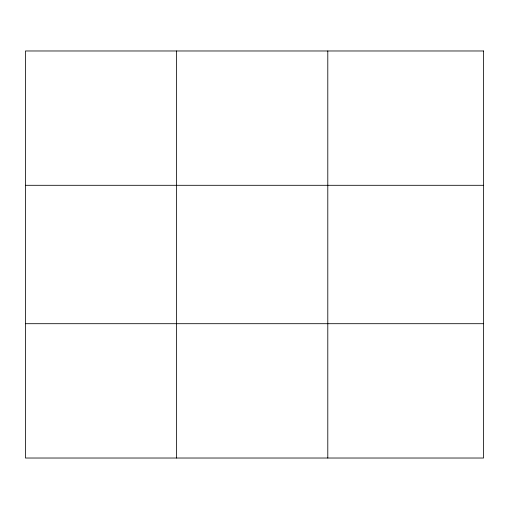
<?xml version="1.0" encoding="UTF-8"?>
<svg xmlns="http://www.w3.org/2000/svg" width="509" height="509" viewBox="0 0 509 509"><rect width="100%" height="100%" fill="white"/><g stroke="black" fill="none" stroke-linecap="round" stroke-linejoin="round"><path stroke-width="0.76" d="M176.623 50.976L176.623 458.024M327.796 50.976L327.796 458.024M25.45 185.301L483.55 185.301M25.45 323.699L483.55 323.699M483.55 50.976L483.55 458.024L25.45 458.024L25.45 50.976L483.55 50.976"/></g></svg>
